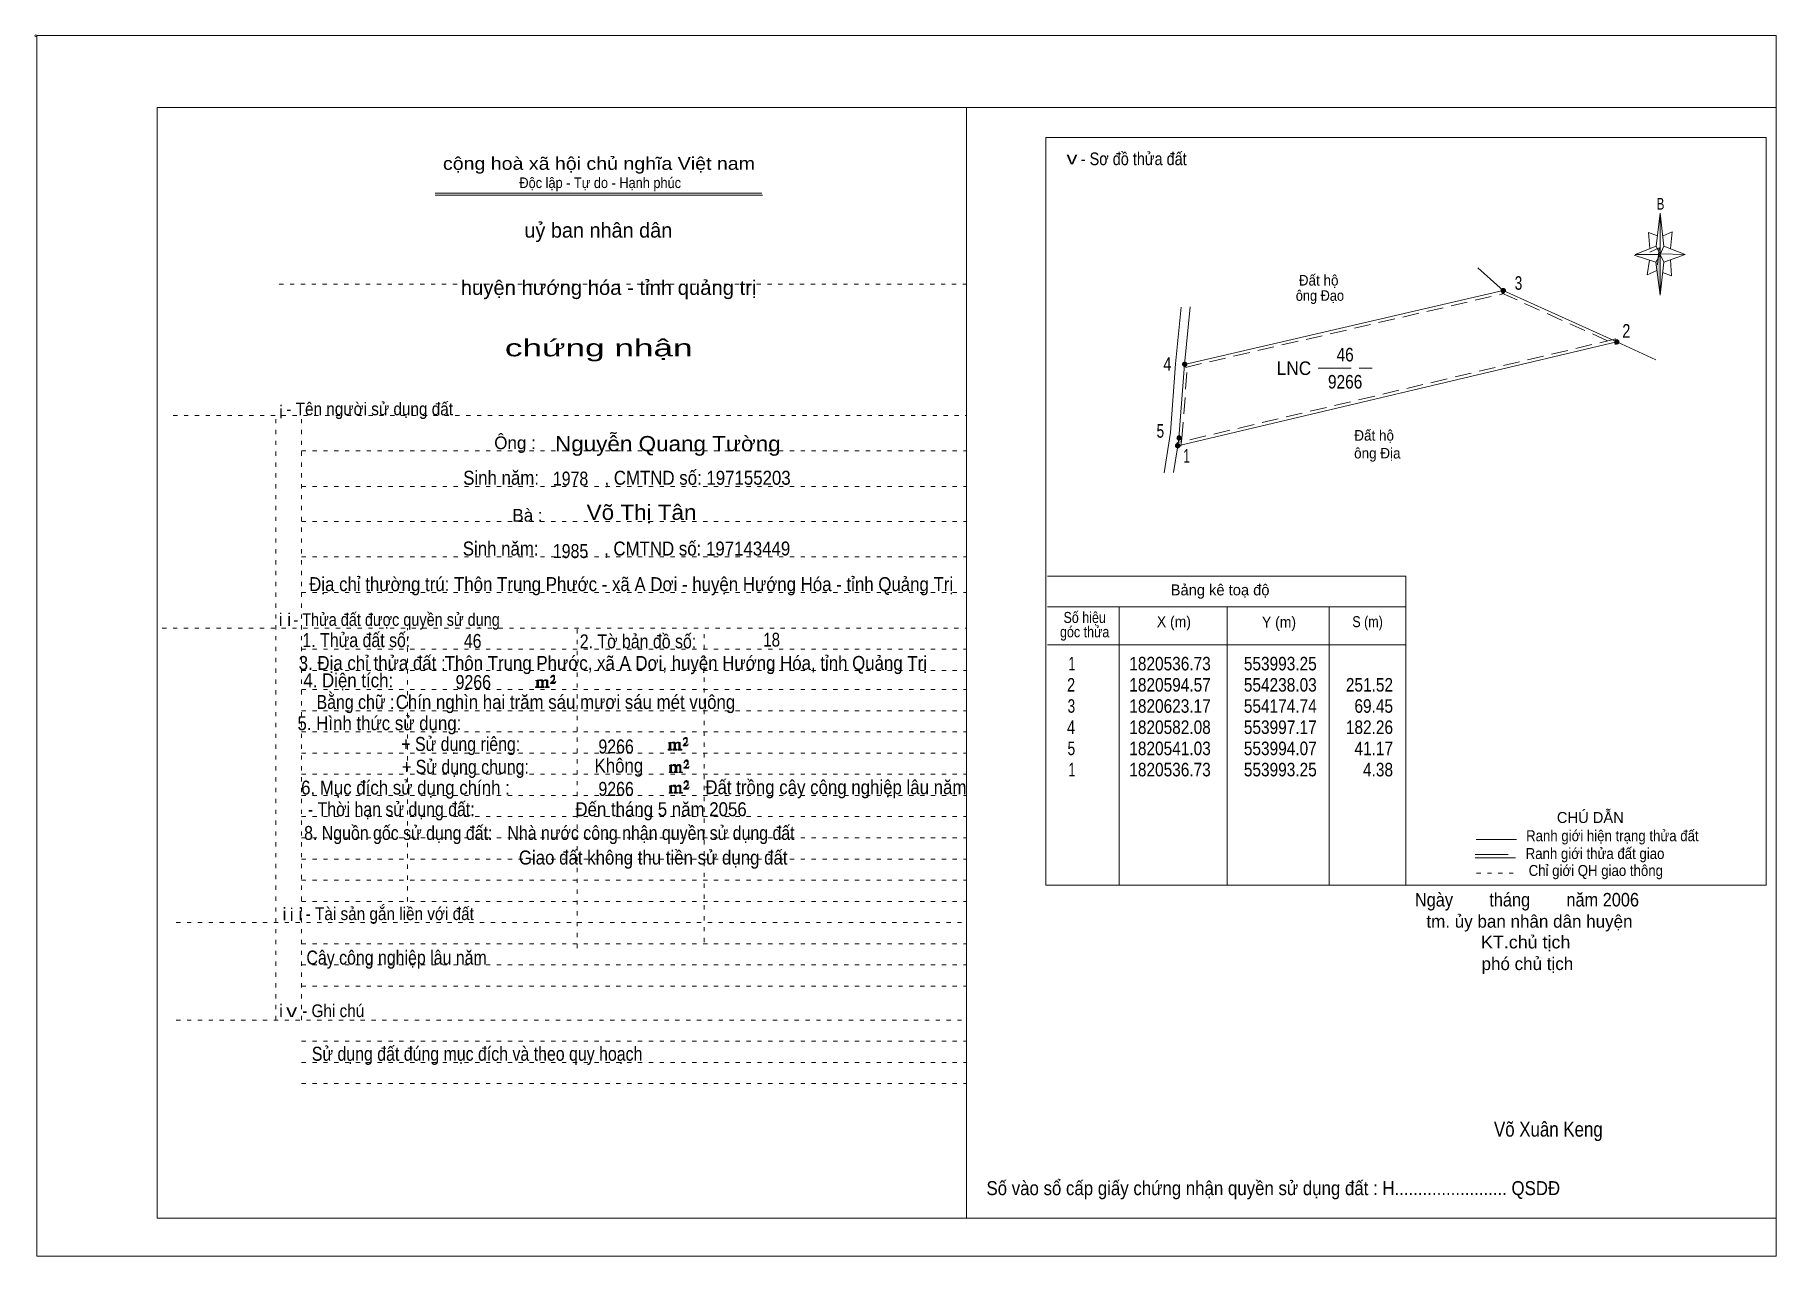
# Model space of a CAD drawing. Header units: centimetres. Extents: x -1.6 to 39.5, y -3.3 to 25.5.
import ezdxf
from ezdxf.enums import TextEntityAlignment as Align

# ---------------------------------------------------------------- set-up
doc = ezdxf.new("R2010")
doc.units = ezdxf.units.CM
doc.header["$LTSCALE"] = 0.13
for name, pattern in [('DOTTED', [1.5, 0.3, -1.2]), ('LONG_DASHED', [7.5, 6, -1.5]), ('MEDIUM_DASHED', [4.5, 3, -1.5])]:
    doc.linetypes.add(name, pattern=pattern)
for name, color, linetype, lineweight in [('1', 7, 'DOTTED', 13), ('10', 7, 'Continuous', 13), ('32', 7, 'LONG_DASHED', 13), ('33', 7, 'LONG_DASHED', 13), ('4', 7, 'Continuous', 13), ('5', 7, 'Continuous', 13), ('50', 7, 'Continuous', 13)]:
    doc.layers.add(name, color=color, linetype=linetype, lineweight=lineweight)
doc.layers.add('30', color=7, linetype='Continuous')

msp = doc.modelspace()

# ---------------------------------------------------------------- hatches: boundary and pattern name
at = {"layer": '32'}
for points in [[(33.121, 19.461, 1), (33.021, 19.461, 1)], [(35.8, 18.25, 1), (35.7, 18.25, 1)], [(25.605, 17.722, 1), (25.505, 17.722, 1)], [(25.473, 15.984, 1), (25.373, 15.984, 1)], [(25.439, 15.802, 1), (25.339, 15.802, 1)]]:
    msp.add_hatch(color=256, dxfattribs=at).paths.add_polyline_path(points)
at = {"layer": '5'}
msp.add_hatch(color=256, dxfattribs=at).paths.add_polyline_path([(36.77, 20.31), (36.77, 19.35), (36.67, 20.13)])
at = {"layer": '50'}
for points in [[(10.27, 10.13), (10.27, 10.12), (10.27, 10.11), (10.25, 10.11), (10.24, 10.11), (10.24, 10.1), (10.33, 10.1), (10.33, 10.11), (10.32, 10.11), (10.31, 10.11), (10.31, 10.12), (10.31, 10.13), (10.31, 10.24), (10.31, 10.25), (10.32, 10.26), (10.34, 10.26), (10.35, 10.26), (10.36, 10.26), (10.37, 10.25), (10.39, 10.22), (10.39, 10.13), (10.37, 10.12), (10.37, 10.11), (10.36, 10.11), (10.35, 10.11), (10.35, 10.1), (10.44, 10.1), (10.44, 10.11), (10.43, 10.11), (10.42, 10.11), (10.42, 10.12), (10.42, 10.13), (10.42, 10.24), (10.44, 10.26), (10.45, 10.26), (10.46, 10.26), (10.49, 10.26), (10.49, 10.25), (10.5, 10.24), (10.5, 10.22), (10.5, 10.13), (10.5, 10.12), (10.49, 10.11), (10.49, 10.11), (10.47, 10.11), (10.47, 10.1), (10.56, 10.1), (10.56, 10.11), (10.55, 10.11), (10.54, 10.11), (10.53, 10.12), (10.53, 10.13), (10.53, 10.2), (10.53, 10.25), (10.53, 10.26), (10.52, 10.27), (10.5, 10.28), (10.47, 10.28), (10.46, 10.28), (10.44, 10.27), (10.41, 10.25), (10.41, 10.26), (10.4, 10.28), (10.39, 10.28), (10.37, 10.28), (10.35, 10.28), (10.34, 10.28), (10.32, 10.26), (10.31, 10.26), (10.31, 10.25), (10.31, 10.25), (10.31, 10.26), (10.31, 10.28), (10.24, 10.26), (10.24, 10.26), (10.25, 10.26), (10.27, 10.25), (10.27, 10.24), (10.27, 10.23)], [(10.69, 10.19), (10.72, 10.24), (10.72, 10.24), (10.71, 10.22), (10.69, 10.22), (10.68, 10.22), (10.63, 10.22), (10.66, 10.26), (10.67, 10.27), (10.69, 10.28), (10.69, 10.3), (10.69, 10.32), (10.69, 10.34), (10.69, 10.35), (10.69, 10.37), (10.68, 10.38), (10.67, 10.38), (10.66, 10.39), (10.65, 10.39), (10.63, 10.38), (10.63, 10.38), (10.62, 10.37), (10.61, 10.35), (10.59, 10.33), (10.61, 10.33), (10.61, 10.35), (10.62, 10.35), (10.63, 10.36), (10.65, 10.36), (10.66, 10.36), (10.67, 10.35), (10.68, 10.35), (10.68, 10.32), (10.68, 10.3), (10.66, 10.28), (10.66, 10.26), (10.65, 10.25), (10.59, 10.2), (10.59, 10.19)], [(13.39, 8.66), (13.39, 8.65), (13.39, 8.64), (13.38, 8.64), (13.37, 8.64), (13.37, 8.62), (13.45, 8.62), (13.45, 8.64), (13.44, 8.64), (13.43, 8.64), (13.43, 8.65), (13.43, 8.66), (13.43, 8.77), (13.43, 8.78), (13.44, 8.79), (13.47, 8.79), (13.48, 8.79), (13.49, 8.79), (13.5, 8.78), (13.51, 8.74), (13.51, 8.66), (13.5, 8.65), (13.5, 8.64), (13.49, 8.64), (13.48, 8.64), (13.48, 8.62), (13.57, 8.62), (13.57, 8.64), (13.55, 8.64), (13.54, 8.64), (13.54, 8.65), (13.54, 8.66), (13.54, 8.77), (13.57, 8.79), (13.58, 8.79), (13.59, 8.79), (13.61, 8.79), (13.61, 8.78), (13.62, 8.77), (13.62, 8.74), (13.62, 8.66), (13.62, 8.65), (13.61, 8.64), (13.61, 8.64), (13.6, 8.64), (13.6, 8.62), (13.69, 8.62), (13.69, 8.64), (13.67, 8.64), (13.66, 8.64), (13.65, 8.65), (13.65, 8.66), (13.65, 8.73), (13.65, 8.78), (13.65, 8.79), (13.64, 8.8), (13.62, 8.81), (13.6, 8.81), (13.59, 8.81), (13.57, 8.8), (13.53, 8.78), (13.53, 8.79), (13.52, 8.81), (13.51, 8.81), (13.5, 8.81), (13.48, 8.81), (13.47, 8.81), (13.44, 8.79), (13.43, 8.79), (13.43, 8.78), (13.43, 8.78), (13.43, 8.79), (13.43, 8.81), (13.37, 8.79), (13.37, 8.79), (13.38, 8.79), (13.39, 8.78), (13.39, 8.77), (13.39, 8.76)], [(13.82, 8.72), (13.84, 8.77), (13.84, 8.77), (13.83, 8.74), (13.82, 8.74), (13.81, 8.74), (13.75, 8.74), (13.79, 8.79), (13.8, 8.8), (13.82, 8.81), (13.82, 8.83), (13.82, 8.84), (13.82, 8.87), (13.82, 8.88), (13.82, 8.9), (13.81, 8.91), (13.8, 8.91), (13.79, 8.92), (13.77, 8.92), (13.75, 8.91), (13.75, 8.91), (13.74, 8.9), (13.73, 8.88), (13.72, 8.86), (13.73, 8.86), (13.73, 8.88), (13.74, 8.88), (13.75, 8.89), (13.77, 8.89), (13.79, 8.89), (13.8, 8.88), (13.81, 8.88), (13.81, 8.84), (13.81, 8.83), (13.79, 8.81), (13.79, 8.79), (13.77, 8.78), (13.72, 8.73), (13.72, 8.72)], [(13.41, 8.12), (13.41, 8.11), (13.41, 8.1), (13.4, 8.1), (13.39, 8.1), (13.39, 8.09), (13.48, 8.09), (13.48, 8.1), (13.47, 8.1), (13.45, 8.1), (13.45, 8.11), (13.45, 8.12), (13.45, 8.23), (13.45, 8.24), (13.47, 8.26), (13.49, 8.26), (13.5, 8.26), (13.51, 8.26), (13.52, 8.24), (13.53, 8.21), (13.53, 8.12), (13.52, 8.11), (13.52, 8.1), (13.51, 8.1), (13.5, 8.1), (13.5, 8.09), (13.59, 8.09), (13.59, 8.1), (13.58, 8.1), (13.57, 8.1), (13.57, 8.11), (13.57, 8.12), (13.57, 8.23), (13.59, 8.26), (13.6, 8.26), (13.61, 8.26), (13.63, 8.26), (13.63, 8.24), (13.64, 8.23), (13.64, 8.21), (13.64, 8.12), (13.64, 8.11), (13.63, 8.1), (13.63, 8.1), (13.62, 8.1), (13.62, 8.09), (13.71, 8.09), (13.71, 8.1), (13.7, 8.1), (13.69, 8.1), (13.67, 8.11), (13.67, 8.12), (13.67, 8.2), (13.67, 8.24), (13.67, 8.26), (13.66, 8.27), (13.64, 8.28), (13.62, 8.28), (13.61, 8.28), (13.59, 8.27), (13.55, 8.24), (13.55, 8.26), (13.54, 8.28), (13.53, 8.28), (13.52, 8.28), (13.5, 8.28), (13.49, 8.28), (13.47, 8.26), (13.45, 8.26), (13.45, 8.24), (13.45, 8.24), (13.45, 8.26), (13.45, 8.28), (13.39, 8.26), (13.39, 8.26), (13.4, 8.26), (13.41, 8.24), (13.41, 8.23), (13.41, 8.22)], [(13.84, 8.19), (13.86, 8.23), (13.86, 8.23), (13.85, 8.21), (13.84, 8.21), (13.83, 8.21), (13.77, 8.21), (13.81, 8.26), (13.82, 8.27), (13.84, 8.28), (13.84, 8.3), (13.84, 8.31), (13.84, 8.33), (13.84, 8.34), (13.84, 8.37), (13.83, 8.38), (13.82, 8.38), (13.81, 8.39), (13.8, 8.39), (13.77, 8.38), (13.77, 8.38), (13.76, 8.37), (13.75, 8.34), (13.74, 8.32), (13.75, 8.32), (13.75, 8.34), (13.76, 8.34), (13.77, 8.36), (13.8, 8.36), (13.81, 8.36), (13.82, 8.34), (13.83, 8.34), (13.83, 8.31), (13.83, 8.3), (13.81, 8.28), (13.81, 8.26), (13.8, 8.24), (13.74, 8.2), (13.74, 8.19)], [(13.84, 7.7), (13.86, 7.75), (13.86, 7.75), (13.85, 7.72), (13.84, 7.72), (13.83, 7.72), (13.77, 7.72), (13.81, 7.77), (13.82, 7.78), (13.84, 7.79), (13.84, 7.81), (13.84, 7.82), (13.84, 7.85), (13.84, 7.86), (13.84, 7.88), (13.83, 7.89), (13.82, 7.89), (13.81, 7.9), (13.79, 7.9), (13.77, 7.89), (13.77, 7.89), (13.76, 7.88), (13.75, 7.86), (13.74, 7.84), (13.75, 7.84), (13.75, 7.86), (13.76, 7.86), (13.77, 7.87), (13.79, 7.87), (13.81, 7.87), (13.82, 7.86), (13.83, 7.86), (13.83, 7.82), (13.83, 7.81), (13.81, 7.79), (13.81, 7.77), (13.79, 7.76), (13.74, 7.71), (13.74, 7.7)], [(13.41, 7.64), (13.41, 7.63), (13.41, 7.62), (13.4, 7.62), (13.39, 7.62), (13.39, 7.6), (13.47, 7.6), (13.47, 7.62), (13.46, 7.62), (13.45, 7.62), (13.45, 7.63), (13.45, 7.64), (13.45, 7.75), (13.45, 7.76), (13.46, 7.77), (13.49, 7.77), (13.5, 7.77), (13.51, 7.77), (13.52, 7.76), (13.53, 7.72), (13.53, 7.64), (13.52, 7.63), (13.52, 7.62), (13.51, 7.62), (13.5, 7.62), (13.5, 7.6), (13.59, 7.6), (13.59, 7.62), (13.57, 7.62), (13.56, 7.62), (13.56, 7.63), (13.56, 7.64), (13.56, 7.75), (13.59, 7.77), (13.6, 7.77), (13.61, 7.77), (13.63, 7.77), (13.63, 7.76), (13.64, 7.75), (13.64, 7.72), (13.64, 7.64), (13.64, 7.63), (13.63, 7.62), (13.63, 7.62), (13.62, 7.62), (13.62, 7.6), (13.71, 7.6), (13.71, 7.62), (13.69, 7.62), (13.68, 7.62), (13.67, 7.63), (13.67, 7.64), (13.67, 7.71), (13.67, 7.76), (13.67, 7.77), (13.66, 7.78), (13.64, 7.79), (13.62, 7.79), (13.61, 7.79), (13.59, 7.78), (13.55, 7.76), (13.55, 7.77), (13.54, 7.79), (13.53, 7.79), (13.52, 7.79), (13.5, 7.79), (13.49, 7.79), (13.46, 7.77), (13.45, 7.77), (13.45, 7.76), (13.45, 7.76), (13.45, 7.77), (13.45, 7.79), (13.39, 7.77), (13.39, 7.77), (13.4, 7.77), (13.41, 7.76), (13.41, 7.75), (13.41, 7.74)]]:
    msp.add_hatch(color=256, dxfattribs=at).paths.add_polyline_path(points)

# ---------------------------------------------------------------- linework, layer by layer
at = {"layer": '1', "linetype": 'Continuous'}
for p, q in [((1.31, -2.42), (1.31, 23.78)), ((1.31, 23.78), (39.51, 23.78)), ((20.41, -2.42), (20.41, 23.78)), ((39.51, -2.42), (39.51, 23.78)), ((7.87, 21.76), (15.58, 21.76)), ((7.87, 21.71), (15.59, 21.71)), ((36.67, 20.13), (36.16, 20.3)), ((1.31, -2.42), (39.51, -2.42))]:
    msp.add_line(p, q, dxfattribs=at)
at = {"layer": '1'}
for p, q in [((4.19, 19.61), (20.41, 19.61)), ((1.69, 16.51), (20.41, 16.51)), ((4.11, 2.25), (4.11, 16.51)), ((4.72, 2.25), (4.72, 16.51)), ((4.72, 15.68), (20.41, 15.68)), ((4.72, 14.84), (20.41, 14.84)), ((4.72, 14.01), (20.41, 14.01)), ((4.72, 13.18), (20.41, 13.18)), ((4.72, 12.34), (20.41, 12.34)), ((1.43, 11.5), (20.41, 11.5)), ((7.22, 5.05), (7.22, 11.5)), ((11.22, 3.95), (11.22, 11.5)), ((14.22, 4.09), (14.22, 11.5)), ((4.72, 11), (20.41, 11)), ((4.72, 10.5), (20.41, 10.5)), ((4.72, 10.05), (20.41, 10.05)), ((4.72, 9.55), (20.41, 9.55)), ((4.72, 9.05), (20.41, 9.05)), ((4.72, 8.55), (20.41, 8.55)), ((4.72, 8.05), (20.41, 8.05)), ((4.72, 7.55), (20.41, 7.55)), ((4.72, 7.05), (20.41, 7.05)), ((4.72, 6.55), (20.41, 6.55)), ((4.72, 6.05), (20.41, 6.05)), ((4.72, 5.55), (20.41, 5.55)), ((4.72, 5.05), (20.41, 5.05)), ((1.76, 4.55), (20.41, 4.55)), ((4.72, 4.05), (20.41, 4.05)), ((4.72, 3.55), (20.41, 3.55)), ((4.72, 3.05), (20.41, 3.05)), ((1.76, 2.25), (20.41, 2.25)), ((4.72, 1.75), (20.41, 1.75)), ((4.72, 1.25), (20.41, 1.25)), ((4.72, 0.75), (20.41, 0.75))]:
    msp.add_line(p, q, dxfattribs=at)
at = {"layer": '1', "linetype": 'Continuous'}
msp.add_lwpolyline([(-1.53, -3.32), (39.51, -3.32), (39.51, 25.48), (-1.53, 25.48)], close=True, dxfattribs=at)
msp.add_lwpolyline([(36.68, 19.93), (36.47, 19.83), (36.52, 20.18)], dxfattribs=at)
at = {"layer": '10'}
for p, q in [((32.47, 20), (33.07, 19.46)), ((25.47, 19.07), (25.34, 17.73)), ((25.68, 19.08), (25.55, 17.72)), ((36.67, 17.83), (35.75, 18.25)), ((25.29, 15.17), (25.39, 15.8))]:
    msp.add_line(p, q, dxfattribs=at)
at = {"layer": '10', "linetype": 'MEDIUM_DASHED'}
for p, q in [((25.57, 17.65), (33.09, 19.39)), ((33.04, 19.4), (35.72, 18.19)), ((35.73, 18.32), (25.37, 15.87))]:
    msp.add_line(p, q, dxfattribs=at)
at = {"layer": '10'}
msp.add_lwpolyline([(25.39, 15.8), (25.42, 15.98), (25.55, 17.72), (33.07, 19.46), (35.75, 18.25)], close=True, dxfattribs=at)
msp.add_lwpolyline([(25.07, 15.16), (25.22, 16.11), (25.34, 17.73)], dxfattribs=at)
at = {"layer": '10', "linetype": 'MEDIUM_DASHED'}
msp.add_lwpolyline([(25.46, 15.79), (25.49, 15.97), (25.62, 17.71)], dxfattribs=at)
at = {"layer": '32'}
for centre in [(33.071, 19.461), (35.75, 18.25), (25.555, 17.722), (25.423, 15.984), (25.389, 15.802)]:
    msp.add_circle(centre, 0.05, dxfattribs=at)
at = {"layer": '33'}
msp.add_line((28.7, 17.63), (29.98, 17.63), dxfattribs=at)
at = {"layer": '4'}
for p, q in [((22.32, 12.72), (30.77, 12.72)), ((30.77, 5.43), (30.77, 12.72)), ((22.32, 12), (30.77, 12)), ((24.01, 5.43), (24.01, 12)), ((26.56, 5.43), (26.56, 12)), ((28.96, 12), (28.96, 5.43)), ((22.32, 11.1), (30.77, 11.1)), ((32.43, 6.51), (33.38, 6.51)), ((32.41, 6.08), (33.36, 6.08))]:
    msp.add_line(p, q, dxfattribs=at)
at = {"layer": '4', "linetype": 'LONG_DASHED'}
msp.add_line((32.41, 6.16), (33.36, 6.16), dxfattribs=at)
at = {"layer": '4', "linetype": 'DOTTED'}
msp.add_line((32.44, 5.72), (33.43, 5.72), dxfattribs=at)
at = {"layer": '4'}
msp.add_lwpolyline([(22.28, 23.07), (39.27, 23.07), (39.27, 5.43), (22.28, 5.43)], close=True, dxfattribs=at)
msp.add_circle((-1.55, 25.47), 0.025, dxfattribs=at)
at = {"layer": '5'}
for p, q in [((36.68, 20.51), (36.77, 21.29)), ((36.86, 20.51), (37.36, 20.31)), ((37.02, 20.19), (37.04, 19.81)), ((36.86, 20.13), (36.77, 19.35)), ((37.04, 19.81), (36.83, 19.89))]:
    msp.add_line(p, q, dxfattribs=at)
for points in [[(36.77, 21.29), (36.86, 20.51), (36.77, 20.31)], [(36.77, 20.31), (36.18, 20.31), (36.68, 20.51), (36.86, 20.13), (37.36, 20.31), (36.77, 20.33)], [(36.77, 20.31), (36.77, 19.35), (36.67, 20.13)]]:
    msp.add_lwpolyline(points, close=True, dxfattribs=at)
for points in [[(36.71, 20.75), (36.5, 20.83), (36.53, 20.45)], [(36.84, 20.75), (37.06, 20.85), (37.02, 20.45)], [(36.77, 20.31), (36.68, 20.51), (36.18, 20.31)], [(36.53, 20.37), (36.75, 20.47), (36.71, 20.07)], [(36.77, 20.31), (36.86, 20.13), (37.36, 20.31)]]:
    msp.add_lwpolyline(points, dxfattribs=at)
at = {"layer": '50'}
for points in [[(10.27, 10.13), (10.27, 10.12), (10.27, 10.11), (10.25, 10.11), (10.24, 10.11), (10.24, 10.1), (10.33, 10.1), (10.33, 10.11), (10.32, 10.11), (10.31, 10.11), (10.31, 10.12), (10.31, 10.13), (10.31, 10.24), (10.31, 10.25), (10.32, 10.26), (10.34, 10.26), (10.35, 10.26), (10.36, 10.26), (10.37, 10.25), (10.39, 10.22), (10.39, 10.13), (10.37, 10.12), (10.37, 10.11), (10.36, 10.11), (10.35, 10.11), (10.35, 10.1), (10.44, 10.1), (10.44, 10.11), (10.43, 10.11), (10.42, 10.11), (10.42, 10.12), (10.42, 10.13), (10.42, 10.24), (10.44, 10.26), (10.45, 10.26), (10.46, 10.26), (10.49, 10.26), (10.49, 10.25), (10.5, 10.24), (10.5, 10.22), (10.5, 10.13), (10.5, 10.12), (10.49, 10.11), (10.49, 10.11), (10.47, 10.11), (10.47, 10.1), (10.56, 10.1), (10.56, 10.11), (10.55, 10.11), (10.54, 10.11), (10.53, 10.12), (10.53, 10.13), (10.53, 10.2), (10.53, 10.25), (10.53, 10.26), (10.52, 10.27), (10.5, 10.28), (10.47, 10.28), (10.46, 10.28), (10.44, 10.27), (10.41, 10.25), (10.41, 10.26), (10.4, 10.28), (10.39, 10.28), (10.37, 10.28), (10.35, 10.28), (10.34, 10.28), (10.32, 10.26), (10.31, 10.26), (10.31, 10.25), (10.31, 10.25), (10.31, 10.26), (10.31, 10.28), (10.24, 10.26), (10.24, 10.26), (10.25, 10.26), (10.27, 10.25), (10.27, 10.24), (10.27, 10.23)], [(10.69, 10.19), (10.72, 10.24), (10.72, 10.24), (10.71, 10.22), (10.69, 10.22), (10.68, 10.22), (10.63, 10.22), (10.66, 10.26), (10.67, 10.27), (10.69, 10.28), (10.69, 10.3), (10.69, 10.32), (10.69, 10.34), (10.69, 10.35), (10.69, 10.37), (10.68, 10.38), (10.67, 10.38), (10.66, 10.39), (10.65, 10.39), (10.63, 10.38), (10.63, 10.38), (10.62, 10.37), (10.61, 10.35), (10.59, 10.33), (10.61, 10.33), (10.61, 10.35), (10.62, 10.35), (10.63, 10.36), (10.65, 10.36), (10.66, 10.36), (10.67, 10.35), (10.68, 10.35), (10.68, 10.32), (10.68, 10.3), (10.66, 10.28), (10.66, 10.26), (10.65, 10.25), (10.59, 10.2), (10.59, 10.19)], [(13.39, 8.66), (13.39, 8.65), (13.39, 8.64), (13.38, 8.64), (13.37, 8.64), (13.37, 8.62), (13.45, 8.62), (13.45, 8.64), (13.44, 8.64), (13.43, 8.64), (13.43, 8.65), (13.43, 8.66), (13.43, 8.77), (13.43, 8.78), (13.44, 8.79), (13.47, 8.79), (13.48, 8.79), (13.49, 8.79), (13.5, 8.78), (13.51, 8.74), (13.51, 8.66), (13.5, 8.65), (13.5, 8.64), (13.49, 8.64), (13.48, 8.64), (13.48, 8.62), (13.57, 8.62), (13.57, 8.64), (13.55, 8.64), (13.54, 8.64), (13.54, 8.65), (13.54, 8.66), (13.54, 8.77), (13.57, 8.79), (13.58, 8.79), (13.59, 8.79), (13.61, 8.79), (13.61, 8.78), (13.62, 8.77), (13.62, 8.74), (13.62, 8.66), (13.62, 8.65), (13.61, 8.64), (13.61, 8.64), (13.6, 8.64), (13.6, 8.62), (13.69, 8.62), (13.69, 8.64), (13.67, 8.64), (13.66, 8.64), (13.65, 8.65), (13.65, 8.66), (13.65, 8.73), (13.65, 8.78), (13.65, 8.79), (13.64, 8.8), (13.62, 8.81), (13.6, 8.81), (13.59, 8.81), (13.57, 8.8), (13.53, 8.78), (13.53, 8.79), (13.52, 8.81), (13.51, 8.81), (13.5, 8.81), (13.48, 8.81), (13.47, 8.81), (13.44, 8.79), (13.43, 8.79), (13.43, 8.78), (13.43, 8.78), (13.43, 8.79), (13.43, 8.81), (13.37, 8.79), (13.37, 8.79), (13.38, 8.79), (13.39, 8.78), (13.39, 8.77), (13.39, 8.76)], [(13.82, 8.72), (13.84, 8.77), (13.84, 8.77), (13.83, 8.74), (13.82, 8.74), (13.81, 8.74), (13.75, 8.74), (13.79, 8.79), (13.8, 8.8), (13.82, 8.81), (13.82, 8.83), (13.82, 8.84), (13.82, 8.87), (13.82, 8.88), (13.82, 8.9), (13.81, 8.91), (13.8, 8.91), (13.79, 8.92), (13.77, 8.92), (13.75, 8.91), (13.75, 8.91), (13.74, 8.9), (13.73, 8.88), (13.72, 8.86), (13.73, 8.86), (13.73, 8.88), (13.74, 8.88), (13.75, 8.89), (13.77, 8.89), (13.79, 8.89), (13.8, 8.88), (13.81, 8.88), (13.81, 8.84), (13.81, 8.83), (13.79, 8.81), (13.79, 8.79), (13.77, 8.78), (13.72, 8.73), (13.72, 8.72)], [(13.41, 8.12), (13.41, 8.11), (13.41, 8.1), (13.4, 8.1), (13.39, 8.1), (13.39, 8.09), (13.48, 8.09), (13.48, 8.1), (13.47, 8.1), (13.45, 8.1), (13.45, 8.11), (13.45, 8.12), (13.45, 8.23), (13.45, 8.24), (13.47, 8.26), (13.49, 8.26), (13.5, 8.26), (13.51, 8.26), (13.52, 8.24), (13.53, 8.21), (13.53, 8.12), (13.52, 8.11), (13.52, 8.1), (13.51, 8.1), (13.5, 8.1), (13.5, 8.09), (13.59, 8.09), (13.59, 8.1), (13.58, 8.1), (13.57, 8.1), (13.57, 8.11), (13.57, 8.12), (13.57, 8.23), (13.59, 8.26), (13.6, 8.26), (13.61, 8.26), (13.63, 8.26), (13.63, 8.24), (13.64, 8.23), (13.64, 8.21), (13.64, 8.12), (13.64, 8.11), (13.63, 8.1), (13.63, 8.1), (13.62, 8.1), (13.62, 8.09), (13.71, 8.09), (13.71, 8.1), (13.7, 8.1), (13.69, 8.1), (13.67, 8.11), (13.67, 8.12), (13.67, 8.2), (13.67, 8.24), (13.67, 8.26), (13.66, 8.27), (13.64, 8.28), (13.62, 8.28), (13.61, 8.28), (13.59, 8.27), (13.55, 8.24), (13.55, 8.26), (13.54, 8.28), (13.53, 8.28), (13.52, 8.28), (13.5, 8.28), (13.49, 8.28), (13.47, 8.26), (13.45, 8.26), (13.45, 8.24), (13.45, 8.24), (13.45, 8.26), (13.45, 8.28), (13.39, 8.26), (13.39, 8.26), (13.4, 8.26), (13.41, 8.24), (13.41, 8.23), (13.41, 8.22)], [(13.84, 8.19), (13.86, 8.23), (13.86, 8.23), (13.85, 8.21), (13.84, 8.21), (13.83, 8.21), (13.77, 8.21), (13.81, 8.26), (13.82, 8.27), (13.84, 8.28), (13.84, 8.3), (13.84, 8.31), (13.84, 8.33), (13.84, 8.34), (13.84, 8.37), (13.83, 8.38), (13.82, 8.38), (13.81, 8.39), (13.8, 8.39), (13.77, 8.38), (13.77, 8.38), (13.76, 8.37), (13.75, 8.34), (13.74, 8.32), (13.75, 8.32), (13.75, 8.34), (13.76, 8.34), (13.77, 8.36), (13.8, 8.36), (13.81, 8.36), (13.82, 8.34), (13.83, 8.34), (13.83, 8.31), (13.83, 8.3), (13.81, 8.28), (13.81, 8.26), (13.8, 8.24), (13.74, 8.2), (13.74, 8.19)], [(13.84, 7.7), (13.86, 7.75), (13.86, 7.75), (13.85, 7.72), (13.84, 7.72), (13.83, 7.72), (13.77, 7.72), (13.81, 7.77), (13.82, 7.78), (13.84, 7.79), (13.84, 7.81), (13.84, 7.82), (13.84, 7.85), (13.84, 7.86), (13.84, 7.88), (13.83, 7.89), (13.82, 7.89), (13.81, 7.9), (13.79, 7.9), (13.77, 7.89), (13.77, 7.89), (13.76, 7.88), (13.75, 7.86), (13.74, 7.84), (13.75, 7.84), (13.75, 7.86), (13.76, 7.86), (13.77, 7.87), (13.79, 7.87), (13.81, 7.87), (13.82, 7.86), (13.83, 7.86), (13.83, 7.82), (13.83, 7.81), (13.81, 7.79), (13.81, 7.77), (13.79, 7.76), (13.74, 7.71), (13.74, 7.7)], [(13.41, 7.64), (13.41, 7.63), (13.41, 7.62), (13.4, 7.62), (13.39, 7.62), (13.39, 7.6), (13.47, 7.6), (13.47, 7.62), (13.46, 7.62), (13.45, 7.62), (13.45, 7.63), (13.45, 7.64), (13.45, 7.75), (13.45, 7.76), (13.46, 7.77), (13.49, 7.77), (13.5, 7.77), (13.51, 7.77), (13.52, 7.76), (13.53, 7.72), (13.53, 7.64), (13.52, 7.63), (13.52, 7.62), (13.51, 7.62), (13.5, 7.62), (13.5, 7.6), (13.59, 7.6), (13.59, 7.62), (13.57, 7.62), (13.56, 7.62), (13.56, 7.63), (13.56, 7.64), (13.56, 7.75), (13.59, 7.77), (13.6, 7.77), (13.61, 7.77), (13.63, 7.77), (13.63, 7.76), (13.64, 7.75), (13.64, 7.72), (13.64, 7.64), (13.64, 7.63), (13.63, 7.62), (13.63, 7.62), (13.62, 7.62), (13.62, 7.6), (13.71, 7.6), (13.71, 7.62), (13.69, 7.62), (13.68, 7.62), (13.67, 7.63), (13.67, 7.64), (13.67, 7.71), (13.67, 7.76), (13.67, 7.77), (13.66, 7.78), (13.64, 7.79), (13.62, 7.79), (13.61, 7.79), (13.59, 7.78), (13.55, 7.76), (13.55, 7.77), (13.54, 7.79), (13.53, 7.79), (13.52, 7.79), (13.5, 7.79), (13.49, 7.79), (13.46, 7.77), (13.45, 7.77), (13.45, 7.76), (13.45, 7.76), (13.45, 7.77), (13.45, 7.79), (13.39, 7.77), (13.39, 7.77), (13.4, 7.77), (13.41, 7.76), (13.41, 7.75), (13.41, 7.74)]]:
    msp.add_lwpolyline(points, close=True, dxfattribs=at)

# ---------------------------------------------------------------- texts
at = {"layer": '1'}
for s, height, width, p in [('cộng hoà xã hội chủ nghĩa Việt nam', 0.3, 1.15, (11.735, 22.31)), ('v', 0.3, 1.3, (22.895, 22.44)), ('- Sơ đồ thửa đất ', 0.3, 0.85, (24.4, 22.42)), ('Độc lập - Tự do - Hạnh phúc', 0.25, 0.9, (11.765, 21.88)), ('chứng nhận', 0.4, 1.55, (11.73, 17.91)), ('- Tên người sử dụng đất', 0.3, 0.9, (6.325, 16.52)), ('- Thửa đất được quyền sử dụng', 0.3, 0.85, (6.96, 11.55)), ('- Tài sản gắn liền với đất ', 0.3, 0.9, (6.85, 4.61)), ('v', 0.3, 1.3, (4.485, 2.32)), ('- Ghi chú', 0.3, 0.9, (5.465, 2.32))]:
    msp.add_text(s, height=height, dxfattribs=dict(at, width=width)).set_placement(p, align=Align.CENTER)
for s, height, p in [('uỷ ban nhân dân', 0.35, (11.72, 20.71)), ('i', 0.3, (4.235, 16.45)), ('i', 0.3, (4.225, 11.55)), ('i', 0.3, (4.425, 11.55)), ('i', 0.3, (4.315, 4.6)), ('i', 0.3, (4.485, 4.59)), ('i', 0.3, (4.695, 4.6)), ('i', 0.3, (4.235, 2.32))]:
    msp.add_text(s, height=height, dxfattribs=at).set_placement(p, align=Align.CENTER)
at = {"layer": '10'}
for s, height, width, p in [('Đất hộ', 0.25, 0.95, (28.715, 19.58)), ('ông Đạo', 0.25, 0.9, (28.745, 19.22)), ('Đất hộ', 0.25, 0.95, (30.025, 15.92)), ('ông Địa', 0.25, 0.95, (30.1, 15.5)), ('Võ Xuân Keng', 0.35, 0.85, (34.135, -0.5))]:
    msp.add_text(s, height=height, dxfattribs=dict(at, width=width)).set_placement(p, align=Align.CENTER)
at = {"layer": '30'}
for s, width, p in [('1', 0.65, (22.97, 10.5)), ('1820536.73', 0.85, (26.17, 10.5)), ('553993.25', 0.85, (28.67, 10.5)), ('553993.25', 0.85, (28.67, 10.5)), ('2', 0.8, (22.97, 10)), ('1820594.57', 0.85, (26.17, 10)), ('554238.03', 0.85, (28.67, 10)), ('251.52', 0.85, (30.47, 10)), ('3', 0.75, (22.97, 9.5)), ('1820623.17', 0.85, (26.17, 9.5)), ('554174.74', 0.85, (28.67, 9.5)), ('69.45', 0.85, (30.47, 9.5)), ('4', 0.8, (22.97, 9)), ('1820582.08', 0.85, (26.17, 9)), ('553997.17', 0.85, (28.67, 9)), ('182.26', 0.85, (30.47, 9)), ('5', 0.75, (22.97, 8.5)), ('1820541.03', 0.85, (26.17, 8.5)), ('553994.07', 0.85, (28.67, 8.5)), ('41.17', 0.85, (30.47, 8.5)), ('1', 0.65, (22.97, 8)), ('1820536.73', 0.85, (26.17, 8)), ('553993.25', 0.85, (28.67, 8)), ('4.38', 0.85, (30.47, 8))]:
    msp.add_text(s, height=0.32, dxfattribs=dict(at, width=width)).set_placement(p, align=Align.RIGHT)
at = {"layer": '32'}
for s, width, p in [('3', 0.75, (33.43, 19.48)), ('2', 0.8, (35.975, 18.35)), ('4', 0.8, (25.145, 17.57)), ('5', 0.75, (24.98, 15.99)), ('1', 0.65, (25.6, 15.4))]:
    msp.add_text(s, height=0.32, dxfattribs=dict(at, width=width)).set_placement(p, align=Align.CENTER)
at = {"layer": '33', "width": 0.85}
for s, p in [('46', (29.34, 17.79)), ('9266', (29.34, 17.15))]:
    msp.add_text(s, height=0.32, dxfattribs=at).set_placement(p, align=Align.CENTER)
at = {"layer": '33', "width": 0.95}
msp.add_text('LNC', height=0.32, dxfattribs=at).set_placement((28.54, 17.47), align=Align.RIGHT)
at = {"layer": '4'}
for s, p in [('Bảng kê toạ độ', (26.39, 12.27)), ('CHÚ DẪN', (35.125, 6.9))]:
    msp.add_text(s, height=0.2591, dxfattribs=at).set_placement(p, align=Align.CENTER)
for s, width, p in [('góc thửa', 0.85, (23.195, 11.28)), ('Số hiệu', 0.85, (23.195, 11.62)), ('X (m)', 0.95, (25.3, 11.52)), ('Y (m)', 0.95, (27.78, 11.51)), ('S (m)', 0.85, (29.87, 11.52)), ('Ranh giới hiện trạng thửa đất', 0.9, (35.645, 6.47)), ('Ranh giới thửa đất giao ', 0.9, (35.28, 6.05)), ('Chỉ giới QH giao thông', 0.9, (35.255, 5.65))]:
    msp.add_text(s, height=0.2591, dxfattribs=dict(at, width=width)).set_placement(p, align=Align.CENTER)
at = {"layer": '5', "width": 0.75}
msp.add_text('B', height=0.276, dxfattribs=at).set_placement((36.78, 21.37), align=Align.CENTER)
at = {"layer": '50'}
for s, height, width, p in [('  huyện hướng hóa - tỉnh quảng trị', 0.34, 1.05, (11.83, 19.36)), ('Nguyễn Quang Tường', 0.36, 1.1, (13.36, 15.67)), ('Sinh năm:              , CMTND số: 197155203', 0.33, 0.9, (12.395, 14.88)), ('1978', 0.33, 0.85, (11.065, 14.86)), ('Võ Thị Tân', 0.36, 1.1, (12.74, 14.05)), ('Sinh năm:              , CMTND số: 197143449', 0.33, 0.9, (12.385, 13.21)), ('1985', 0.33, 0.85, (11.065, 13.15)), ('Địa chỉ thường trú: Thôn Trung Phước - xã A Dơi - huyện Hướng Hóa - tỉnh Quảng Trị', 0.33, 0.9, (12.495, 12.37)), ('1. Thửa đất số:  ', 0.33, 0.85, (6.115, 11.05)), ('46', 0.33, 0.85, (8.755, 11.03)), ('2. Tờ bản đồ số:  ', 0.33, 0.85, (12.76, 11.02)), ('18', 0.33, 0.8, (15.81, 11.06)), ('3. Địa chỉ thửa đất : ', 0.33, 0.9, (6.44, 10.51)), ('Thôn Trung Phước, xã A Dơi, huyện Hướng Hóa, tỉnh Quảng Trị', 0.33, 0.9, (13.785, 10.51)), ('4. Diện tích: ', 0.33, 0.9, (5.875, 10.1)), ('9266', 0.33, 0.85, (8.77, 10.06)), ('Bằng chữ :', 0.33, 0.85, (5.99, 9.59)), ('Chín nghìn hai trăm sáu mươi sáu mét vuông', 0.33, 0.9, (10.945, 9.59)), ('5. Hình thức sử dụng:', 0.33, 0.9, (6.555, 9.09)), ('+ Sử dụng riêng:', 0.33, 0.85, (8.475, 8.6)), ('9266', 0.33, 0.85, (12.14, 8.54)), ('+ Sử dụng chung:', 0.33, 0.85, (8.585, 8.06)), ('Không', 0.33, 0.9, (12.205, 8.09)), ('6. Mục đích sử dụng chính :', 0.33, 0.9, (7.17, 7.57)), ('9266', 0.33, 0.85, (12.14, 7.54)), ('Đất trồng cây công nghiệp lâu năm', 0.33, 0.9, (17.325, 7.58)), ('- Thời hạn sử dụng đất:', 0.33, 0.85, (6.835, 7.06)), ('Đến tháng 5 năm 2056', 0.33, 0.9, (13.2, 7.06)), ('8. Nguồn gốc sử dụng đất:', 0.33, 0.85, (7, 6.5)), ('Nhà nước công nhận quyền sử dụng đất ', 0.33, 0.85, (13.015, 6.5)), ('Giao đất không thu tiền sử dụng đất', 0.33, 0.9, (13.015, 5.92)), ('Ngày        tháng        năm 2006', 0.32, 0.9, (33.63, 4.93)), ('KT.chủ tịch', 0.3, 1.05, (33.6, 3.94)), ('Cây công nghiệp lâu năm', 0.33, 0.85, (6.96, 3.56)), ('Sử dụng đất đúng mục đích và theo quy hoạch', 0.33, 0.85, (8.86, 1.29)), ('Số vào sổ cấp giấy chứng nhận quyền sử dụng đất : H........................ QSDĐ', 0.33, 0.9, (27.645, -1.88))]:
    msp.add_text(s, height=height, dxfattribs=dict(at, width=width)).set_placement(p, align=Align.CENTER)
for s, p in [('Ông :', (9.755, 15.72)), ('Bà :', (10.05, 14.01)), ('tm. ủy ban nhân dân huyện ', (33.745, 4.43)), ('phó chủ tịch', (33.64, 3.43))]:
    msp.add_text(s, height=0.3, dxfattribs=at).set_placement(p, align=Align.CENTER)

doc.saveas('drawing.dxf')
